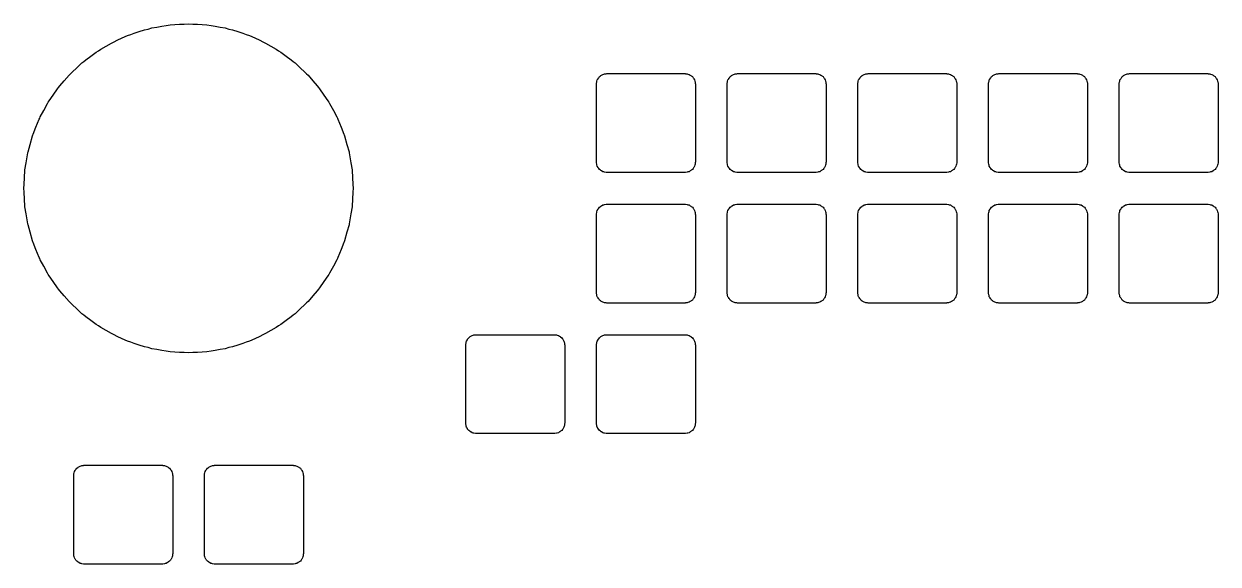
# Model space of a CAD drawing. Extents: x 0.07 to 1.93, y 0.07 to 1.13.
# Drawn here: x 0.074 to 0.988, y 0.712 to 1.126 of the extents above; entities that cross this region are included whole.
import ezdxf

# ---------------------------------------------------------------- set-up
doc = ezdxf.new("R2010")
doc.units = 0
doc.header["$MEASUREMENT"] = 0
doc.layers.add('BLACK', color=7, linetype='CONTINUOUS')

msp = doc.modelspace()

# ---------------------------------------------------------------- linework, layer by layer
at = {"layer": 'BLACK', "linetype": 'CONTINUOUS'}
for p, q in [((0.17577, 1.12347), (0.17962, 1.12432)), ((0.17962, 1.12432), (0.18278, 1.12466)), ((0.18278, 1.12466), (0.18589, 1.12519)), ((0.18589, 1.12519), (0.18952, 1.1254)), ((0.18952, 1.1254), (0.19318, 1.12579)), ((0.19318, 1.12579), (0.19661, 1.12579)), ((0.19661, 1.12579), (0.2, 1.12598)), ((0.2, 1.12598), (0.20339, 1.12579)), ((0.20339, 1.12579), (0.20682, 1.12579)), ((0.20682, 1.12579), (0.21048, 1.1254)), ((0.21048, 1.1254), (0.21411, 1.12519)), ((0.21411, 1.12519), (0.21722, 1.12466)), ((0.21722, 1.12466), (0.22038, 1.12432)), ((0.22038, 1.12432), (0.22422, 1.12347)), ((0.14534, 1.11351), (0.14933, 1.11516)), ((0.14933, 1.11516), (0.15337, 1.11703)), ((0.15337, 1.11703), (0.1559, 1.11788)), ((0.1559, 1.11788), (0.15839, 1.11891)), ((0.15839, 1.11891), (0.16232, 1.12005)), ((0.16232, 1.12005), (0.1663, 1.12139)), ((0.1663, 1.12139), (0.16915, 1.12201)), ((0.16915, 1.12201), (0.17197, 1.12283)), ((0.17197, 1.12283), (0.17577, 1.12347)), ((0.22422, 1.12347), (0.22803, 1.12283)), ((0.22803, 1.12283), (0.23085, 1.12201)), ((0.23085, 1.12201), (0.2337, 1.12139)), ((0.2337, 1.12139), (0.23768, 1.12005)), ((0.23768, 1.12005), (0.24161, 1.11891)), ((0.24161, 1.11891), (0.2441, 1.11788)), ((0.2441, 1.11788), (0.24663, 1.11703)), ((0.24663, 1.11703), (0.25067, 1.11516)), ((0.25067, 1.11516), (0.25466, 1.11351)), ((0.13117, 1.10539), (0.13297, 1.10667)), ((0.13297, 1.10667), (0.13695, 1.10887)), ((0.13695, 1.10887), (0.14099, 1.1113)), ((0.14099, 1.1113), (0.14319, 1.11232)), ((0.14319, 1.11232), (0.14534, 1.11351)), ((0.25466, 1.11351), (0.25681, 1.11232)), ((0.25681, 1.11232), (0.25901, 1.1113)), ((0.25901, 1.1113), (0.26305, 1.10887)), ((0.26305, 1.10887), (0.26703, 1.10667)), ((0.26703, 1.10667), (0.26883, 1.10539)), ((0.11844, 1.09602), (0.11998, 1.09718)), ((0.11998, 1.09718), (0.12145, 1.0985)), ((0.12145, 1.0985), (0.12533, 1.10125)), ((0.12533, 1.10125), (0.1293, 1.10427)), ((0.1293, 1.10427), (0.13117, 1.10539)), ((0.26883, 1.10539), (0.2707, 1.10427)), ((0.2707, 1.10427), (0.27467, 1.10125)), ((0.27467, 1.10125), (0.27855, 1.0985)), ((0.27855, 1.0985), (0.28002, 1.09718)), ((0.28002, 1.09718), (0.28156, 1.09602)), ((0.10854, 1.08664), (0.10976, 1.08779)), ((0.10976, 1.08779), (0.11092, 1.08908)), ((0.11092, 1.08908), (0.11463, 1.0924)), ((0.11463, 1.0924), (0.11844, 1.09602)), ((0.28156, 1.09602), (0.28537, 1.0924)), ((0.28537, 1.0924), (0.28908, 1.08908)), ((0.28908, 1.08908), (0.29024, 1.08779)), ((0.29024, 1.08779), (0.29146, 1.08664)), ((0.51788, 1.08745), (0.51834, 1.08766)), ((0.51834, 1.08766), (0.51968, 1.08781)), ((0.51968, 1.08781), (0.52, 1.08787)), ((0.52, 1.08787), (0.58, 1.08787)), ((0.58, 1.08787), (0.58032, 1.08781)), ((0.58032, 1.08781), (0.58166, 1.08766)), ((0.58166, 1.08766), (0.58212, 1.08745)), ((0.61788, 1.08745), (0.61834, 1.08766)), ((0.61834, 1.08766), (0.61968, 1.08781)), ((0.61968, 1.08781), (0.62, 1.08787)), ((0.62, 1.08787), (0.68, 1.08787)), ((0.68, 1.08787), (0.68032, 1.08781)), ((0.68032, 1.08781), (0.68166, 1.08766)), ((0.68166, 1.08766), (0.68212, 1.08745)), ((0.71788, 1.08745), (0.71834, 1.08766)), ((0.71834, 1.08766), (0.71968, 1.08781)), ((0.71968, 1.08781), (0.72, 1.08787)), ((0.72, 1.08787), (0.78, 1.08787)), ((0.78, 1.08787), (0.78032, 1.08781)), ((0.78032, 1.08781), (0.78166, 1.08766)), ((0.78166, 1.08766), (0.78212, 1.08745)), ((0.81788, 1.08745), (0.81834, 1.08766)), ((0.81834, 1.08766), (0.81968, 1.08781)), ((0.81968, 1.08781), (0.82, 1.08787)), ((0.82, 1.08787), (0.88, 1.08787)), ((0.88, 1.08787), (0.88032, 1.08781)), ((0.88032, 1.08781), (0.88166, 1.08766)), ((0.88166, 1.08766), (0.88212, 1.08745)), ((0.91788, 1.08745), (0.91834, 1.08766)), ((0.91834, 1.08766), (0.91968, 1.08781)), ((0.91968, 1.08781), (0.92, 1.08787)), ((0.92, 1.08787), (0.98, 1.08787)), ((0.98, 1.08787), (0.98032, 1.08781)), ((0.98032, 1.08781), (0.98166, 1.08766)), ((0.98166, 1.08766), (0.98212, 1.08745)), ((0.10063, 1.07733), (0.1015, 1.07855)), ((0.1015, 1.07855), (0.10495, 1.08241)), ((0.10495, 1.08241), (0.10854, 1.08664)), ((0.29146, 1.08664), (0.29505, 1.08241)), ((0.29505, 1.08241), (0.2985, 1.07855)), ((0.2985, 1.07855), (0.29937, 1.07733)), ((0.51213, 1.08), (0.51219, 1.08032)), ((0.51213, 1.02), (0.51213, 1.08)), ((0.51219, 1.08032), (0.51234, 1.08166)), ((0.51234, 1.08166), (0.51255, 1.08212)), ((0.51255, 1.08212), (0.51273, 1.08301)), ((0.51273, 1.08301), (0.51337, 1.08397)), ((0.51337, 1.08397), (0.51356, 1.08441)), ((0.51356, 1.08441), (0.51386, 1.08471)), ((0.51386, 1.08471), (0.51443, 1.08557)), ((0.51443, 1.08557), (0.51529, 1.08614)), ((0.51529, 1.08614), (0.51559, 1.08644)), ((0.51559, 1.08644), (0.51603, 1.08663)), ((0.51603, 1.08663), (0.51699, 1.08727)), ((0.51699, 1.08727), (0.51788, 1.08745)), ((0.58212, 1.08745), (0.58301, 1.08727)), ((0.58301, 1.08727), (0.58397, 1.08663)), ((0.58397, 1.08663), (0.58441, 1.08644)), ((0.58441, 1.08644), (0.58471, 1.08614)), ((0.58471, 1.08614), (0.58557, 1.08557)), ((0.58557, 1.08557), (0.58614, 1.08471)), ((0.58614, 1.08471), (0.58644, 1.08441)), ((0.58644, 1.08441), (0.58663, 1.08397)), ((0.58663, 1.08397), (0.58727, 1.08301)), ((0.58727, 1.08301), (0.58745, 1.08212)), ((0.58745, 1.08212), (0.58766, 1.08166)), ((0.58766, 1.08166), (0.58781, 1.08032)), ((0.58781, 1.08032), (0.58787, 1.08)), ((0.58787, 1.08), (0.58787, 1.02)), ((0.61213, 1.08), (0.61219, 1.08032)), ((0.61213, 1.02), (0.61213, 1.08)), ((0.61219, 1.08032), (0.61234, 1.08166)), ((0.61234, 1.08166), (0.61255, 1.08212)), ((0.61255, 1.08212), (0.61273, 1.08301)), ((0.61273, 1.08301), (0.61337, 1.08397)), ((0.61337, 1.08397), (0.61356, 1.08441)), ((0.61356, 1.08441), (0.61386, 1.08471)), ((0.61386, 1.08471), (0.61443, 1.08557)), ((0.61443, 1.08557), (0.61529, 1.08614)), ((0.61529, 1.08614), (0.61559, 1.08644)), ((0.61559, 1.08644), (0.61603, 1.08663)), ((0.61603, 1.08663), (0.61699, 1.08727)), ((0.61699, 1.08727), (0.61788, 1.08745)), ((0.68212, 1.08745), (0.68301, 1.08727)), ((0.68301, 1.08727), (0.68397, 1.08663)), ((0.68397, 1.08663), (0.68441, 1.08644)), ((0.68441, 1.08644), (0.68471, 1.08614)), ((0.68471, 1.08614), (0.68557, 1.08557)), ((0.68557, 1.08557), (0.68614, 1.08471)), ((0.68614, 1.08471), (0.68644, 1.08441)), ((0.68644, 1.08441), (0.68663, 1.08397)), ((0.68663, 1.08397), (0.68727, 1.08301)), ((0.68727, 1.08301), (0.68745, 1.08212)), ((0.68745, 1.08212), (0.68766, 1.08166)), ((0.68766, 1.08166), (0.68781, 1.08032)), ((0.68781, 1.08032), (0.68787, 1.08)), ((0.68787, 1.08), (0.68787, 1.02)), ((0.71213, 1.08), (0.71219, 1.08032)), ((0.71213, 1.02), (0.71213, 1.08)), ((0.71219, 1.08032), (0.71234, 1.08166)), ((0.71234, 1.08166), (0.71255, 1.08212)), ((0.71255, 1.08212), (0.71273, 1.08301)), ((0.71273, 1.08301), (0.71337, 1.08397)), ((0.71337, 1.08397), (0.71356, 1.08441)), ((0.71356, 1.08441), (0.71386, 1.08471)), ((0.71386, 1.08471), (0.71443, 1.08557)), ((0.71443, 1.08557), (0.71529, 1.08614)), ((0.71529, 1.08614), (0.71559, 1.08644)), ((0.71559, 1.08644), (0.71603, 1.08663)), ((0.71603, 1.08663), (0.71699, 1.08727)), ((0.71699, 1.08727), (0.71788, 1.08745)), ((0.78212, 1.08745), (0.78301, 1.08727)), ((0.78301, 1.08727), (0.78397, 1.08663)), ((0.78397, 1.08663), (0.78441, 1.08644)), ((0.78441, 1.08644), (0.78471, 1.08614)), ((0.78471, 1.08614), (0.78557, 1.08557)), ((0.78557, 1.08557), (0.78614, 1.08471)), ((0.78614, 1.08471), (0.78644, 1.08441)), ((0.78644, 1.08441), (0.78663, 1.08397)), ((0.78663, 1.08397), (0.78727, 1.08301)), ((0.78727, 1.08301), (0.78745, 1.08212)), ((0.78745, 1.08212), (0.78766, 1.08166)), ((0.78766, 1.08166), (0.78781, 1.08032)), ((0.78781, 1.08032), (0.78787, 1.08)), ((0.78787, 1.08), (0.78787, 1.02)), ((0.81213, 1.08), (0.81219, 1.08032)), ((0.81213, 1.02), (0.81213, 1.08)), ((0.81219, 1.08032), (0.81234, 1.08166)), ((0.81234, 1.08166), (0.81255, 1.08212)), ((0.81255, 1.08212), (0.81273, 1.08301)), ((0.81273, 1.08301), (0.81337, 1.08397)), ((0.81337, 1.08397), (0.81356, 1.08441)), ((0.81356, 1.08441), (0.81386, 1.08471)), ((0.81386, 1.08471), (0.81443, 1.08557)), ((0.81443, 1.08557), (0.81529, 1.08614)), ((0.81529, 1.08614), (0.81559, 1.08644)), ((0.81559, 1.08644), (0.81603, 1.08663)), ((0.81603, 1.08663), (0.81699, 1.08727)), ((0.81699, 1.08727), (0.81788, 1.08745)), ((0.88212, 1.08745), (0.88301, 1.08727)), ((0.88301, 1.08727), (0.88397, 1.08663)), ((0.88397, 1.08663), (0.88441, 1.08644)), ((0.88441, 1.08644), (0.88471, 1.08614)), ((0.88471, 1.08614), (0.88557, 1.08557)), ((0.88557, 1.08557), (0.88614, 1.08471)), ((0.88614, 1.08471), (0.88644, 1.08441)), ((0.88644, 1.08441), (0.88663, 1.08397)), ((0.88663, 1.08397), (0.88727, 1.08301)), ((0.88727, 1.08301), (0.88745, 1.08212)), ((0.88745, 1.08212), (0.88766, 1.08166)), ((0.88766, 1.08166), (0.88781, 1.08032)), ((0.88781, 1.08032), (0.88787, 1.08)), ((0.88787, 1.08), (0.88787, 1.02)), ((0.91213, 1.08), (0.91219, 1.08032)), ((0.91213, 1.02), (0.91213, 1.08)), ((0.91219, 1.08032), (0.91234, 1.08166)), ((0.91234, 1.08166), (0.91255, 1.08212)), ((0.91255, 1.08212), (0.91273, 1.08301)), ((0.91273, 1.08301), (0.91337, 1.08397)), ((0.91337, 1.08397), (0.91356, 1.08441)), ((0.91356, 1.08441), (0.91386, 1.08471)), ((0.91386, 1.08471), (0.91443, 1.08557)), ((0.91443, 1.08557), (0.91529, 1.08614)), ((0.91529, 1.08614), (0.91559, 1.08644)), ((0.91559, 1.08644), (0.91603, 1.08663)), ((0.91603, 1.08663), (0.91699, 1.08727)), ((0.91699, 1.08727), (0.91788, 1.08745)), ((0.98212, 1.08745), (0.98301, 1.08727)), ((0.98301, 1.08727), (0.98397, 1.08663)), ((0.98397, 1.08663), (0.98441, 1.08644)), ((0.98441, 1.08644), (0.98471, 1.08614)), ((0.98471, 1.08614), (0.98557, 1.08557)), ((0.98557, 1.08557), (0.98614, 1.08471)), ((0.98614, 1.08471), (0.98644, 1.08441)), ((0.98644, 1.08441), (0.98663, 1.08397)), ((0.98663, 1.08397), (0.98727, 1.08301)), ((0.98727, 1.08301), (0.98745, 1.08212)), ((0.98745, 1.08212), (0.98766, 1.08166)), ((0.98766, 1.08166), (0.98781, 1.08032)), ((0.98781, 1.08032), (0.98787, 1.08)), ((0.98787, 1.08), (0.98787, 1.02)), ((0.09333, 1.06703), (0.09643, 1.0714)), ((0.09643, 1.0714), (0.09971, 1.07624)), ((0.09971, 1.07624), (0.10063, 1.07733)), ((0.29937, 1.07733), (0.30029, 1.07624)), ((0.30029, 1.07624), (0.30357, 1.07141)), ((0.30357, 1.07141), (0.30667, 1.06703)), ((0.08917, 1.0595), (0.09205, 1.06495)), ((0.09205, 1.06495), (0.09272, 1.06593)), ((0.09272, 1.06593), (0.09333, 1.06703)), ((0.30667, 1.06703), (0.30728, 1.06593)), ((0.30728, 1.06593), (0.30795, 1.06495)), ((0.30795, 1.06495), (0.31083, 1.0595)), ((0.08325, 1.04683), (0.08567, 1.0529)), ((0.08567, 1.0529), (0.0861, 1.05372)), ((0.0861, 1.05372), (0.08649, 1.05466)), ((0.08649, 1.05466), (0.08917, 1.0595)), ((0.31083, 1.0595), (0.31351, 1.05466)), ((0.31351, 1.05466), (0.3139, 1.05372)), ((0.3139, 1.05372), (0.31433, 1.0529)), ((0.31433, 1.0529), (0.31675, 1.04683)), ((0.08109, 1.04161), (0.08325, 1.04683)), ((0.31675, 1.04683), (0.31891, 1.04161)), ((0.07717, 1.02803), (0.07874, 1.03347)), ((0.07874, 1.03347), (0.08062, 1.04022)), ((0.08062, 1.04022), (0.08087, 1.04086)), ((0.08087, 1.04086), (0.08109, 1.04161)), ((0.31891, 1.04161), (0.31913, 1.04086)), ((0.31913, 1.04086), (0.31938, 1.04022)), ((0.31938, 1.04022), (0.32126, 1.03348)), ((0.32126, 1.03348), (0.32283, 1.02803)), ((0.07571, 1.01941), (0.07697, 1.02708)), ((0.07697, 1.02708), (0.07708, 1.02751)), ((0.07708, 1.02751), (0.07717, 1.02803)), ((0.32283, 1.02803), (0.32292, 1.02751)), ((0.32292, 1.02751), (0.32303, 1.02708)), ((0.32303, 1.02708), (0.32429, 1.01942)), ((0.07481, 1.01411), (0.07571, 1.01941)), ((0.32429, 1.01942), (0.32519, 1.01411)), ((0.51219, 1.01968), (0.51213, 1.02)), ((0.51234, 1.01834), (0.51219, 1.01968)), ((0.51255, 1.01788), (0.51234, 1.01834)), ((0.51273, 1.01699), (0.51255, 1.01788)), ((0.51337, 1.01603), (0.51273, 1.01699)), ((0.51356, 1.01559), (0.51337, 1.01603)), ((0.51386, 1.01529), (0.51356, 1.01559)), ((0.51443, 1.01443), (0.51386, 1.01529)), ((0.51529, 1.01386), (0.51443, 1.01443)), ((0.58557, 1.01443), (0.58471, 1.01386)), ((0.58614, 1.01529), (0.58557, 1.01443)), ((0.58644, 1.01559), (0.58614, 1.01529)), ((0.58663, 1.01603), (0.58644, 1.01559)), ((0.58727, 1.01699), (0.58663, 1.01603)), ((0.58745, 1.01788), (0.58727, 1.01699)), ((0.58766, 1.01834), (0.58745, 1.01788)), ((0.58781, 1.01968), (0.58766, 1.01834)), ((0.58787, 1.02), (0.58781, 1.01968)), ((0.61219, 1.01968), (0.61213, 1.02)), ((0.61234, 1.01834), (0.61219, 1.01968)), ((0.61255, 1.01788), (0.61234, 1.01834)), ((0.61273, 1.01699), (0.61255, 1.01788)), ((0.61337, 1.01603), (0.61273, 1.01699)), ((0.61356, 1.01559), (0.61337, 1.01603)), ((0.61386, 1.01529), (0.61356, 1.01559)), ((0.61443, 1.01443), (0.61386, 1.01529)), ((0.61529, 1.01386), (0.61443, 1.01443)), ((0.68557, 1.01443), (0.68471, 1.01386)), ((0.68614, 1.01529), (0.68557, 1.01443)), ((0.68644, 1.01559), (0.68614, 1.01529)), ((0.68663, 1.01603), (0.68644, 1.01559)), ((0.68727, 1.01699), (0.68663, 1.01603)), ((0.68745, 1.01788), (0.68727, 1.01699)), ((0.68766, 1.01834), (0.68745, 1.01788)), ((0.68781, 1.01968), (0.68766, 1.01834)), ((0.68787, 1.02), (0.68781, 1.01968)), ((0.71219, 1.01968), (0.71213, 1.02)), ((0.71234, 1.01834), (0.71219, 1.01968)), ((0.71255, 1.01788), (0.71234, 1.01834)), ((0.71273, 1.01699), (0.71255, 1.01788)), ((0.71337, 1.01603), (0.71273, 1.01699)), ((0.71356, 1.01559), (0.71337, 1.01603)), ((0.71386, 1.01529), (0.71356, 1.01559)), ((0.71443, 1.01443), (0.71386, 1.01529)), ((0.71529, 1.01386), (0.71443, 1.01443)), ((0.78557, 1.01443), (0.78471, 1.01386)), ((0.78614, 1.01529), (0.78557, 1.01443)), ((0.78644, 1.01559), (0.78614, 1.01529)), ((0.78663, 1.01603), (0.78644, 1.01559)), ((0.78727, 1.01699), (0.78663, 1.01603)), ((0.78745, 1.01788), (0.78727, 1.01699)), ((0.78766, 1.01834), (0.78745, 1.01788)), ((0.78781, 1.01968), (0.78766, 1.01834)), ((0.78787, 1.02), (0.78781, 1.01968)), ((0.81219, 1.01968), (0.81213, 1.02)), ((0.81234, 1.01834), (0.81219, 1.01968)), ((0.81255, 1.01788), (0.81234, 1.01834)), ((0.81273, 1.01699), (0.81255, 1.01788)), ((0.81337, 1.01603), (0.81273, 1.01699)), ((0.81356, 1.01559), (0.81337, 1.01603)), ((0.81386, 1.01529), (0.81356, 1.01559)), ((0.81443, 1.01443), (0.81386, 1.01529)), ((0.81529, 1.01386), (0.81443, 1.01443)), ((0.88557, 1.01443), (0.88471, 1.01386)), ((0.88614, 1.01529), (0.88557, 1.01443)), ((0.88644, 1.01559), (0.88614, 1.01529)), ((0.88663, 1.01603), (0.88644, 1.01559)), ((0.88727, 1.01699), (0.88663, 1.01603)), ((0.88745, 1.01788), (0.88727, 1.01699)), ((0.88766, 1.01834), (0.88745, 1.01788)), ((0.88781, 1.01968), (0.88766, 1.01834)), ((0.88787, 1.02), (0.88781, 1.01968)), ((0.91219, 1.01968), (0.91213, 1.02)), ((0.91234, 1.01834), (0.91219, 1.01968)), ((0.91255, 1.01788), (0.91234, 1.01834)), ((0.91273, 1.01699), (0.91255, 1.01788)), ((0.91337, 1.01603), (0.91273, 1.01699)), ((0.91356, 1.01559), (0.91337, 1.01603)), ((0.91386, 1.01529), (0.91356, 1.01559)), ((0.91443, 1.01443), (0.91386, 1.01529)), ((0.91529, 1.01386), (0.91443, 1.01443)), ((0.98557, 1.01443), (0.98471, 1.01386)), ((0.98614, 1.01529), (0.98557, 1.01443)), ((0.98644, 1.01559), (0.98614, 1.01529)), ((0.98663, 1.01603), (0.98644, 1.01559)), ((0.98727, 1.01699), (0.98663, 1.01603)), ((0.98745, 1.01788), (0.98727, 1.01699)), ((0.98766, 1.01834), (0.98745, 1.01788)), ((0.98781, 1.01968), (0.98766, 1.01834)), ((0.98787, 1.02), (0.98781, 1.01968)), ((0.07418, 1.00296), (0.07476, 1.01362)), ((0.07476, 1.01362), (0.07479, 1.01381)), ((0.07479, 1.01381), (0.07481, 1.01411)), ((0.32519, 1.01411), (0.32521, 1.01381)), ((0.32521, 1.01381), (0.32524, 1.01362)), ((0.32524, 1.01362), (0.32582, 1.00299)), ((0.51559, 1.01356), (0.51529, 1.01386)), ((0.51603, 1.01337), (0.51559, 1.01356)), ((0.51699, 1.01273), (0.51603, 1.01337)), ((0.51788, 1.01255), (0.51699, 1.01273)), ((0.51834, 1.01234), (0.51788, 1.01255)), ((0.51968, 1.01219), (0.51834, 1.01234)), ((0.52, 1.01213), (0.51968, 1.01219)), ((0.52023, 1.01213), (0.52, 1.01213)), ((0.57977, 1.01213), (0.52023, 1.01213)), ((0.58, 1.01213), (0.57977, 1.01213)), ((0.58032, 1.01219), (0.58, 1.01213)), ((0.58166, 1.01234), (0.58032, 1.01219)), ((0.58212, 1.01255), (0.58166, 1.01234)), ((0.58301, 1.01273), (0.58212, 1.01255)), ((0.58397, 1.01337), (0.58301, 1.01273)), ((0.58441, 1.01356), (0.58397, 1.01337)), ((0.58471, 1.01386), (0.58441, 1.01356)), ((0.61559, 1.01356), (0.61529, 1.01386)), ((0.61603, 1.01337), (0.61559, 1.01356)), ((0.61699, 1.01273), (0.61603, 1.01337)), ((0.61788, 1.01255), (0.61699, 1.01273)), ((0.61834, 1.01234), (0.61788, 1.01255)), ((0.61968, 1.01219), (0.61834, 1.01234)), ((0.62, 1.01213), (0.61968, 1.01219)), ((0.62023, 1.01213), (0.62, 1.01213)), ((0.67977, 1.01213), (0.62023, 1.01213)), ((0.68, 1.01213), (0.67977, 1.01213)), ((0.68032, 1.01219), (0.68, 1.01213)), ((0.68166, 1.01234), (0.68032, 1.01219)), ((0.68212, 1.01255), (0.68166, 1.01234)), ((0.68301, 1.01273), (0.68212, 1.01255)), ((0.68397, 1.01337), (0.68301, 1.01273)), ((0.68441, 1.01356), (0.68397, 1.01337)), ((0.68471, 1.01386), (0.68441, 1.01356)), ((0.71559, 1.01356), (0.71529, 1.01386)), ((0.71603, 1.01337), (0.71559, 1.01356)), ((0.71699, 1.01273), (0.71603, 1.01337)), ((0.71788, 1.01255), (0.71699, 1.01273)), ((0.71834, 1.01234), (0.71788, 1.01255)), ((0.71968, 1.01219), (0.71834, 1.01234)), ((0.72, 1.01213), (0.71968, 1.01219)), ((0.72023, 1.01213), (0.72, 1.01213)), ((0.77977, 1.01213), (0.72023, 1.01213)), ((0.78, 1.01213), (0.77977, 1.01213)), ((0.78032, 1.01219), (0.78, 1.01213)), ((0.78166, 1.01234), (0.78032, 1.01219)), ((0.78212, 1.01255), (0.78166, 1.01234)), ((0.78301, 1.01273), (0.78212, 1.01255)), ((0.78397, 1.01337), (0.78301, 1.01273)), ((0.78441, 1.01356), (0.78397, 1.01337)), ((0.78471, 1.01386), (0.78441, 1.01356)), ((0.81559, 1.01356), (0.81529, 1.01386)), ((0.81603, 1.01337), (0.81559, 1.01356)), ((0.81699, 1.01273), (0.81603, 1.01337)), ((0.81788, 1.01255), (0.81699, 1.01273)), ((0.81834, 1.01234), (0.81788, 1.01255)), ((0.81968, 1.01219), (0.81834, 1.01234)), ((0.82, 1.01213), (0.81968, 1.01219)), ((0.82023, 1.01213), (0.82, 1.01213)), ((0.87977, 1.01213), (0.82023, 1.01213)), ((0.88, 1.01213), (0.87977, 1.01213)), ((0.88032, 1.01219), (0.88, 1.01213)), ((0.88166, 1.01234), (0.88032, 1.01219)), ((0.88212, 1.01255), (0.88166, 1.01234)), ((0.88301, 1.01273), (0.88212, 1.01255)), ((0.88397, 1.01337), (0.88301, 1.01273)), ((0.88441, 1.01356), (0.88397, 1.01337)), ((0.88471, 1.01386), (0.88441, 1.01356)), ((0.91559, 1.01356), (0.91529, 1.01386)), ((0.91603, 1.01337), (0.91559, 1.01356)), ((0.91699, 1.01273), (0.91603, 1.01337)), ((0.91788, 1.01255), (0.91699, 1.01273)), ((0.91834, 1.01234), (0.91788, 1.01255)), ((0.91968, 1.01219), (0.91834, 1.01234)), ((0.92, 1.01213), (0.91968, 1.01219)), ((0.92023, 1.01213), (0.92, 1.01213)), ((0.97977, 1.01213), (0.92023, 1.01213)), ((0.98, 1.01213), (0.97977, 1.01213)), ((0.98032, 1.01219), (0.98, 1.01213)), ((0.98166, 1.01234), (0.98032, 1.01219)), ((0.98212, 1.01255), (0.98166, 1.01234)), ((0.98301, 1.01273), (0.98212, 1.01255)), ((0.98397, 1.01337), (0.98301, 1.01273)), ((0.98441, 1.01356), (0.98397, 1.01337)), ((0.98471, 1.01386), (0.98441, 1.01356)), ((0.07402, 1), (0.07418, 1.00296)), ((0.07418, 0.99704), (0.07402, 1)), ((0.07476, 0.98638), (0.07418, 0.99704)), ((0.32582, 0.99702), (0.32524, 0.98638)), ((0.32582, 1.00299), (0.32598, 1)), ((0.32598, 1), (0.32582, 0.99702)), ((0.51603, 0.98663), (0.51699, 0.98727)), ((0.51699, 0.98727), (0.51788, 0.98745)), ((0.51788, 0.98745), (0.51834, 0.98766)), ((0.51834, 0.98766), (0.51968, 0.98781)), ((0.51968, 0.98781), (0.52, 0.98787)), ((0.52, 0.98787), (0.58, 0.98787)), ((0.58, 0.98787), (0.58032, 0.98781)), ((0.58032, 0.98781), (0.58166, 0.98766)), ((0.58166, 0.98766), (0.58212, 0.98745)), ((0.58212, 0.98745), (0.58301, 0.98727)), ((0.58301, 0.98727), (0.58397, 0.98663)), ((0.61603, 0.98663), (0.61699, 0.98727)), ((0.61699, 0.98727), (0.61788, 0.98745)), ((0.61788, 0.98745), (0.61834, 0.98766)), ((0.61834, 0.98766), (0.61968, 0.98781)), ((0.61968, 0.98781), (0.62, 0.98787)), ((0.62, 0.98787), (0.68, 0.98787)), ((0.68, 0.98787), (0.68032, 0.98781)), ((0.68032, 0.98781), (0.68166, 0.98766)), ((0.68166, 0.98766), (0.68212, 0.98745)), ((0.68212, 0.98745), (0.68301, 0.98727)), ((0.68301, 0.98727), (0.68397, 0.98663)), ((0.71603, 0.98663), (0.71699, 0.98727)), ((0.71699, 0.98727), (0.71788, 0.98745)), ((0.71788, 0.98745), (0.71834, 0.98766)), ((0.71834, 0.98766), (0.71968, 0.98781)), ((0.71968, 0.98781), (0.72, 0.98787)), ((0.72, 0.98787), (0.78, 0.98787)), ((0.78, 0.98787), (0.78032, 0.98781)), ((0.78032, 0.98781), (0.78166, 0.98766)), ((0.78166, 0.98766), (0.78212, 0.98745)), ((0.78212, 0.98745), (0.78301, 0.98727)), ((0.78301, 0.98727), (0.78397, 0.98663)), ((0.81603, 0.98663), (0.81699, 0.98727)), ((0.81699, 0.98727), (0.81788, 0.98745)), ((0.81788, 0.98745), (0.81834, 0.98766)), ((0.81834, 0.98766), (0.81968, 0.98781)), ((0.81968, 0.98781), (0.82, 0.98787)), ((0.82, 0.98787), (0.88, 0.98787)), ((0.88, 0.98787), (0.88032, 0.98781)), ((0.88032, 0.98781), (0.88166, 0.98766)), ((0.88166, 0.98766), (0.88212, 0.98745)), ((0.88212, 0.98745), (0.88301, 0.98727)), ((0.88301, 0.98727), (0.88397, 0.98663)), ((0.91603, 0.98663), (0.91699, 0.98727)), ((0.91699, 0.98727), (0.91788, 0.98745)), ((0.91788, 0.98745), (0.91834, 0.98766)), ((0.91834, 0.98766), (0.91968, 0.98781)), ((0.91968, 0.98781), (0.92, 0.98787)), ((0.92, 0.98787), (0.98, 0.98787)), ((0.98, 0.98787), (0.98032, 0.98781)), ((0.98032, 0.98781), (0.98166, 0.98766)), ((0.98166, 0.98766), (0.98212, 0.98745)), ((0.98212, 0.98745), (0.98301, 0.98727)), ((0.98301, 0.98727), (0.98397, 0.98663)), ((0.07479, 0.98619), (0.07476, 0.98638)), ((0.07481, 0.98589), (0.07479, 0.98619)), ((0.07571, 0.98059), (0.07481, 0.98589)), ((0.07697, 0.97292), (0.07571, 0.98059)), ((0.32429, 0.98059), (0.32303, 0.97292)), ((0.32519, 0.98589), (0.32429, 0.98059)), ((0.32521, 0.98619), (0.32519, 0.98589)), ((0.32524, 0.98638), (0.32521, 0.98619)), ((0.51213, 0.98), (0.51219, 0.98032)), ((0.51213, 0.92), (0.51213, 0.98)), ((0.51219, 0.98032), (0.51234, 0.98166)), ((0.51234, 0.98166), (0.51255, 0.98212)), ((0.51255, 0.98212), (0.51273, 0.98301)), ((0.51273, 0.98301), (0.51337, 0.98397)), ((0.51337, 0.98397), (0.51356, 0.98441)), ((0.51356, 0.98441), (0.51386, 0.98471)), ((0.51386, 0.98471), (0.51443, 0.98557)), ((0.51443, 0.98557), (0.51529, 0.98614)), ((0.51529, 0.98614), (0.51559, 0.98644)), ((0.51559, 0.98644), (0.51603, 0.98663)), ((0.58397, 0.98663), (0.58441, 0.98644)), ((0.58441, 0.98644), (0.58471, 0.98614)), ((0.58471, 0.98614), (0.58557, 0.98557)), ((0.58557, 0.98557), (0.58614, 0.98471)), ((0.58614, 0.98471), (0.58644, 0.98441)), ((0.58644, 0.98441), (0.58663, 0.98397)), ((0.58663, 0.98397), (0.58727, 0.98301)), ((0.58727, 0.98301), (0.58745, 0.98212)), ((0.58745, 0.98212), (0.58766, 0.98166)), ((0.58766, 0.98166), (0.58781, 0.98032)), ((0.58781, 0.98032), (0.58787, 0.98)), ((0.58787, 0.98), (0.58787, 0.92)), ((0.61213, 0.98), (0.61219, 0.98032)), ((0.61213, 0.92), (0.61213, 0.98)), ((0.61219, 0.98032), (0.61234, 0.98166)), ((0.61234, 0.98166), (0.61255, 0.98212)), ((0.61255, 0.98212), (0.61273, 0.98301)), ((0.61273, 0.98301), (0.61337, 0.98397)), ((0.61337, 0.98397), (0.61356, 0.98441)), ((0.61356, 0.98441), (0.61386, 0.98471)), ((0.61386, 0.98471), (0.61443, 0.98557)), ((0.61443, 0.98557), (0.61529, 0.98614)), ((0.61529, 0.98614), (0.61559, 0.98644)), ((0.61559, 0.98644), (0.61603, 0.98663)), ((0.68397, 0.98663), (0.68441, 0.98644)), ((0.68441, 0.98644), (0.68471, 0.98614)), ((0.68471, 0.98614), (0.68557, 0.98557)), ((0.68557, 0.98557), (0.68614, 0.98471)), ((0.68614, 0.98471), (0.68644, 0.98441)), ((0.68644, 0.98441), (0.68663, 0.98397)), ((0.68663, 0.98397), (0.68727, 0.98301)), ((0.68727, 0.98301), (0.68745, 0.98212)), ((0.68745, 0.98212), (0.68766, 0.98166)), ((0.68766, 0.98166), (0.68781, 0.98032)), ((0.68781, 0.98032), (0.68787, 0.98)), ((0.68787, 0.98), (0.68787, 0.92)), ((0.71213, 0.98), (0.71219, 0.98032)), ((0.71213, 0.92), (0.71213, 0.98)), ((0.71219, 0.98032), (0.71234, 0.98166)), ((0.71234, 0.98166), (0.71255, 0.98212)), ((0.71255, 0.98212), (0.71273, 0.98301)), ((0.71273, 0.98301), (0.71337, 0.98397)), ((0.71337, 0.98397), (0.71356, 0.98441)), ((0.71356, 0.98441), (0.71386, 0.98471)), ((0.71386, 0.98471), (0.71443, 0.98557)), ((0.71443, 0.98557), (0.71529, 0.98614)), ((0.71529, 0.98614), (0.71559, 0.98644)), ((0.71559, 0.98644), (0.71603, 0.98663)), ((0.78397, 0.98663), (0.78441, 0.98644)), ((0.78441, 0.98644), (0.78471, 0.98614)), ((0.78471, 0.98614), (0.78557, 0.98557)), ((0.78557, 0.98557), (0.78614, 0.98471)), ((0.78614, 0.98471), (0.78644, 0.98441)), ((0.78644, 0.98441), (0.78663, 0.98397)), ((0.78663, 0.98397), (0.78727, 0.98301)), ((0.78727, 0.98301), (0.78745, 0.98212)), ((0.78745, 0.98212), (0.78766, 0.98166)), ((0.78766, 0.98166), (0.78781, 0.98032)), ((0.78781, 0.98032), (0.78787, 0.98)), ((0.78787, 0.98), (0.78787, 0.92)), ((0.81213, 0.98), (0.81219, 0.98032)), ((0.81213, 0.92), (0.81213, 0.98)), ((0.81219, 0.98032), (0.81234, 0.98166)), ((0.81234, 0.98166), (0.81255, 0.98212)), ((0.81255, 0.98212), (0.81273, 0.98301)), ((0.81273, 0.98301), (0.81337, 0.98397)), ((0.81337, 0.98397), (0.81356, 0.98441)), ((0.81356, 0.98441), (0.81386, 0.98471)), ((0.81386, 0.98471), (0.81443, 0.98557)), ((0.81443, 0.98557), (0.81529, 0.98614)), ((0.81529, 0.98614), (0.81559, 0.98644)), ((0.81559, 0.98644), (0.81603, 0.98663)), ((0.88397, 0.98663), (0.88441, 0.98644)), ((0.88441, 0.98644), (0.88471, 0.98614)), ((0.88471, 0.98614), (0.88557, 0.98557)), ((0.88557, 0.98557), (0.88614, 0.98471)), ((0.88614, 0.98471), (0.88644, 0.98441)), ((0.88644, 0.98441), (0.88663, 0.98397)), ((0.88663, 0.98397), (0.88727, 0.98301)), ((0.88727, 0.98301), (0.88745, 0.98212)), ((0.88745, 0.98212), (0.88766, 0.98166)), ((0.88766, 0.98166), (0.88781, 0.98032)), ((0.88781, 0.98032), (0.88787, 0.98)), ((0.88787, 0.98), (0.88787, 0.92)), ((0.91213, 0.98), (0.91219, 0.98032)), ((0.91213, 0.92), (0.91213, 0.98)), ((0.91219, 0.98032), (0.91234, 0.98166)), ((0.91234, 0.98166), (0.91255, 0.98212)), ((0.91255, 0.98212), (0.91273, 0.98301)), ((0.91273, 0.98301), (0.91337, 0.98397)), ((0.91337, 0.98397), (0.91356, 0.98441)), ((0.91356, 0.98441), (0.91386, 0.98471)), ((0.91386, 0.98471), (0.91443, 0.98557)), ((0.91443, 0.98557), (0.91529, 0.98614)), ((0.91529, 0.98614), (0.91559, 0.98644)), ((0.91559, 0.98644), (0.91603, 0.98663)), ((0.98397, 0.98663), (0.98441, 0.98644)), ((0.98441, 0.98644), (0.98471, 0.98614)), ((0.98471, 0.98614), (0.98557, 0.98557)), ((0.98557, 0.98557), (0.98614, 0.98471)), ((0.98614, 0.98471), (0.98644, 0.98441)), ((0.98644, 0.98441), (0.98663, 0.98397)), ((0.98663, 0.98397), (0.98727, 0.98301)), ((0.98727, 0.98301), (0.98745, 0.98212)), ((0.98745, 0.98212), (0.98766, 0.98166)), ((0.98766, 0.98166), (0.98781, 0.98032)), ((0.98781, 0.98032), (0.98787, 0.98)), ((0.98787, 0.98), (0.98787, 0.92)), ((0.07708, 0.97249), (0.07697, 0.97292)), ((0.07717, 0.97197), (0.07708, 0.97249)), ((0.07874, 0.96653), (0.07717, 0.97197)), ((0.32283, 0.97197), (0.32126, 0.96652)), ((0.32292, 0.97249), (0.32283, 0.97197)), ((0.32303, 0.97292), (0.32292, 0.97249)), ((0.08062, 0.95978), (0.07874, 0.96653)), ((0.08087, 0.95914), (0.08062, 0.95978)), ((0.31938, 0.95978), (0.31913, 0.95914)), ((0.32126, 0.96652), (0.31938, 0.95978)), ((0.08109, 0.95839), (0.08087, 0.95914)), ((0.08325, 0.95317), (0.08109, 0.95839)), ((0.08567, 0.9471), (0.08325, 0.95317)), ((0.31675, 0.95317), (0.31433, 0.9471)), ((0.31891, 0.95839), (0.31675, 0.95317)), ((0.31913, 0.95914), (0.31891, 0.95839)), ((0.0861, 0.94628), (0.08567, 0.9471)), ((0.08649, 0.94534), (0.0861, 0.94628)), ((0.08916, 0.9405), (0.08649, 0.94534)), ((0.31351, 0.94534), (0.31083, 0.9405)), ((0.3139, 0.94628), (0.31351, 0.94534)), ((0.31433, 0.9471), (0.3139, 0.94628)), ((0.09205, 0.93505), (0.08916, 0.9405)), ((0.09272, 0.93407), (0.09205, 0.93505)), ((0.09333, 0.93297), (0.09272, 0.93407)), ((0.09643, 0.9286), (0.09333, 0.93297)), ((0.30667, 0.93297), (0.30357, 0.9286)), ((0.30728, 0.93407), (0.30667, 0.93297)), ((0.30795, 0.93505), (0.30728, 0.93407)), ((0.31083, 0.9405), (0.30795, 0.93505)), ((0.09971, 0.92376), (0.09643, 0.9286)), ((0.10063, 0.92267), (0.09971, 0.92376)), ((0.30029, 0.92376), (0.29937, 0.92267)), ((0.30357, 0.9286), (0.30029, 0.92376)), ((0.1015, 0.92145), (0.10063, 0.92267)), ((0.10495, 0.91759), (0.1015, 0.92145)), ((0.10854, 0.91336), (0.10495, 0.91759)), ((0.29505, 0.91759), (0.29146, 0.91336)), ((0.2985, 0.92145), (0.29505, 0.91759)), ((0.29937, 0.92267), (0.2985, 0.92145)), ((0.51219, 0.91968), (0.51213, 0.92)), ((0.51234, 0.91834), (0.51219, 0.91968)), ((0.51255, 0.91788), (0.51234, 0.91834)), ((0.51273, 0.91699), (0.51255, 0.91788)), ((0.51337, 0.91603), (0.51273, 0.91699)), ((0.51356, 0.91559), (0.51337, 0.91603)), ((0.51386, 0.91529), (0.51356, 0.91559)), ((0.51443, 0.91443), (0.51386, 0.91529)), ((0.51529, 0.91386), (0.51443, 0.91443)), ((0.51559, 0.91356), (0.51529, 0.91386)), ((0.58471, 0.91386), (0.58441, 0.91356)), ((0.58557, 0.91443), (0.58471, 0.91386)), ((0.58614, 0.91529), (0.58557, 0.91443)), ((0.58644, 0.91559), (0.58614, 0.91529)), ((0.58663, 0.91603), (0.58644, 0.91559)), ((0.58727, 0.91699), (0.58663, 0.91603)), ((0.58745, 0.91788), (0.58727, 0.91699)), ((0.58766, 0.91834), (0.58745, 0.91788)), ((0.58781, 0.91968), (0.58766, 0.91834)), ((0.58787, 0.92), (0.58781, 0.91968)), ((0.61219, 0.91968), (0.61213, 0.92)), ((0.61234, 0.91834), (0.61219, 0.91968)), ((0.61255, 0.91788), (0.61234, 0.91834)), ((0.61273, 0.91699), (0.61255, 0.91788)), ((0.61337, 0.91603), (0.61273, 0.91699)), ((0.61356, 0.91559), (0.61337, 0.91603)), ((0.61386, 0.91529), (0.61356, 0.91559)), ((0.61443, 0.91443), (0.61386, 0.91529)), ((0.61529, 0.91386), (0.61443, 0.91443)), ((0.61559, 0.91356), (0.61529, 0.91386)), ((0.68471, 0.91386), (0.68441, 0.91356)), ((0.68557, 0.91443), (0.68471, 0.91386)), ((0.68614, 0.91529), (0.68557, 0.91443)), ((0.68644, 0.91559), (0.68614, 0.91529)), ((0.68663, 0.91603), (0.68644, 0.91559)), ((0.68727, 0.91699), (0.68663, 0.91603)), ((0.68745, 0.91788), (0.68727, 0.91699)), ((0.68766, 0.91834), (0.68745, 0.91788)), ((0.68781, 0.91968), (0.68766, 0.91834)), ((0.68787, 0.92), (0.68781, 0.91968)), ((0.71219, 0.91968), (0.71213, 0.92)), ((0.71234, 0.91834), (0.71219, 0.91968)), ((0.71255, 0.91788), (0.71234, 0.91834)), ((0.71273, 0.91699), (0.71255, 0.91788)), ((0.71337, 0.91603), (0.71273, 0.91699)), ((0.71356, 0.91559), (0.71337, 0.91603)), ((0.71386, 0.91529), (0.71356, 0.91559)), ((0.71443, 0.91443), (0.71386, 0.91529)), ((0.71529, 0.91386), (0.71443, 0.91443)), ((0.71559, 0.91356), (0.71529, 0.91386)), ((0.78471, 0.91386), (0.78441, 0.91356)), ((0.78557, 0.91443), (0.78471, 0.91386)), ((0.78614, 0.91529), (0.78557, 0.91443)), ((0.78644, 0.91559), (0.78614, 0.91529)), ((0.78663, 0.91603), (0.78644, 0.91559)), ((0.78727, 0.91699), (0.78663, 0.91603)), ((0.78745, 0.91788), (0.78727, 0.91699)), ((0.78766, 0.91834), (0.78745, 0.91788)), ((0.78781, 0.91968), (0.78766, 0.91834)), ((0.78787, 0.92), (0.78781, 0.91968)), ((0.81219, 0.91968), (0.81213, 0.92)), ((0.81234, 0.91834), (0.81219, 0.91968)), ((0.81255, 0.91788), (0.81234, 0.91834)), ((0.81273, 0.91699), (0.81255, 0.91788)), ((0.81337, 0.91603), (0.81273, 0.91699)), ((0.81356, 0.91559), (0.81337, 0.91603)), ((0.81386, 0.91529), (0.81356, 0.91559)), ((0.81443, 0.91443), (0.81386, 0.91529)), ((0.81529, 0.91386), (0.81443, 0.91443)), ((0.81559, 0.91356), (0.81529, 0.91386)), ((0.88471, 0.91386), (0.88441, 0.91356)), ((0.88557, 0.91443), (0.88471, 0.91386)), ((0.88614, 0.91529), (0.88557, 0.91443)), ((0.88644, 0.91559), (0.88614, 0.91529)), ((0.88663, 0.91603), (0.88644, 0.91559)), ((0.88727, 0.91699), (0.88663, 0.91603)), ((0.88745, 0.91788), (0.88727, 0.91699)), ((0.88766, 0.91834), (0.88745, 0.91788)), ((0.88781, 0.91968), (0.88766, 0.91834)), ((0.88787, 0.92), (0.88781, 0.91968)), ((0.91219, 0.91968), (0.91213, 0.92)), ((0.91234, 0.91834), (0.91219, 0.91968)), ((0.91255, 0.91788), (0.91234, 0.91834)), ((0.91273, 0.91699), (0.91255, 0.91788)), ((0.91337, 0.91603), (0.91273, 0.91699)), ((0.91356, 0.91559), (0.91337, 0.91603)), ((0.91386, 0.91529), (0.91356, 0.91559)), ((0.91443, 0.91443), (0.91386, 0.91529)), ((0.91529, 0.91386), (0.91443, 0.91443)), ((0.91559, 0.91356), (0.91529, 0.91386)), ((0.98471, 0.91386), (0.98441, 0.91356)), ((0.98557, 0.91443), (0.98471, 0.91386)), ((0.98614, 0.91529), (0.98557, 0.91443)), ((0.98644, 0.91559), (0.98614, 0.91529)), ((0.98663, 0.91603), (0.98644, 0.91559)), ((0.98727, 0.91699), (0.98663, 0.91603)), ((0.98745, 0.91788), (0.98727, 0.91699)), ((0.98766, 0.91834), (0.98745, 0.91788)), ((0.98781, 0.91968), (0.98766, 0.91834)), ((0.98787, 0.92), (0.98781, 0.91968)), ((0.10976, 0.91221), (0.10854, 0.91336)), ((0.11092, 0.91092), (0.10976, 0.91221)), ((0.11462, 0.9076), (0.11092, 0.91092)), ((0.11844, 0.90398), (0.11462, 0.9076)), ((0.28537, 0.9076), (0.28156, 0.90398)), ((0.28908, 0.91092), (0.28537, 0.9076)), ((0.29024, 0.91221), (0.28908, 0.91092)), ((0.29146, 0.91336), (0.29024, 0.91221)), ((0.51603, 0.91337), (0.51559, 0.91356)), ((0.51699, 0.91273), (0.51603, 0.91337)), ((0.51788, 0.91255), (0.51699, 0.91273)), ((0.51834, 0.91234), (0.51788, 0.91255)), ((0.51968, 0.91219), (0.51834, 0.91234)), ((0.52, 0.91213), (0.51968, 0.91219)), ((0.52023, 0.91213), (0.52, 0.91213)), ((0.57977, 0.91213), (0.52023, 0.91213)), ((0.58, 0.91213), (0.57977, 0.91213)), ((0.58032, 0.91219), (0.58, 0.91213)), ((0.58166, 0.91234), (0.58032, 0.91219)), ((0.58212, 0.91255), (0.58166, 0.91234)), ((0.58301, 0.91273), (0.58212, 0.91255)), ((0.58397, 0.91337), (0.58301, 0.91273)), ((0.58441, 0.91356), (0.58397, 0.91337)), ((0.61603, 0.91337), (0.61559, 0.91356)), ((0.61699, 0.91273), (0.61603, 0.91337)), ((0.61788, 0.91255), (0.61699, 0.91273)), ((0.61834, 0.91234), (0.61788, 0.91255)), ((0.61968, 0.91219), (0.61834, 0.91234)), ((0.62, 0.91213), (0.61968, 0.91219)), ((0.62023, 0.91213), (0.62, 0.91213)), ((0.67977, 0.91213), (0.62023, 0.91213)), ((0.68, 0.91213), (0.67977, 0.91213)), ((0.68032, 0.91219), (0.68, 0.91213)), ((0.68166, 0.91234), (0.68032, 0.91219)), ((0.68212, 0.91255), (0.68166, 0.91234)), ((0.68301, 0.91273), (0.68212, 0.91255)), ((0.68397, 0.91337), (0.68301, 0.91273)), ((0.68441, 0.91356), (0.68397, 0.91337)), ((0.71603, 0.91337), (0.71559, 0.91356)), ((0.71699, 0.91273), (0.71603, 0.91337)), ((0.71788, 0.91255), (0.71699, 0.91273)), ((0.71834, 0.91234), (0.71788, 0.91255)), ((0.71968, 0.91219), (0.71834, 0.91234)), ((0.72, 0.91213), (0.71968, 0.91219)), ((0.72023, 0.91213), (0.72, 0.91213)), ((0.77977, 0.91213), (0.72023, 0.91213)), ((0.78, 0.91213), (0.77977, 0.91213)), ((0.78032, 0.91219), (0.78, 0.91213)), ((0.78166, 0.91234), (0.78032, 0.91219)), ((0.78212, 0.91255), (0.78166, 0.91234)), ((0.78301, 0.91273), (0.78212, 0.91255)), ((0.78397, 0.91337), (0.78301, 0.91273)), ((0.78441, 0.91356), (0.78397, 0.91337)), ((0.81603, 0.91337), (0.81559, 0.91356)), ((0.81699, 0.91273), (0.81603, 0.91337)), ((0.81788, 0.91255), (0.81699, 0.91273)), ((0.81834, 0.91234), (0.81788, 0.91255)), ((0.81968, 0.91219), (0.81834, 0.91234)), ((0.82, 0.91213), (0.81968, 0.91219)), ((0.82023, 0.91213), (0.82, 0.91213)), ((0.87977, 0.91213), (0.82023, 0.91213)), ((0.88, 0.91213), (0.87977, 0.91213)), ((0.88032, 0.91219), (0.88, 0.91213)), ((0.88166, 0.91234), (0.88032, 0.91219)), ((0.88212, 0.91255), (0.88166, 0.91234)), ((0.88301, 0.91273), (0.88212, 0.91255)), ((0.88397, 0.91337), (0.88301, 0.91273)), ((0.88441, 0.91356), (0.88397, 0.91337)), ((0.91603, 0.91337), (0.91559, 0.91356)), ((0.91699, 0.91273), (0.91603, 0.91337)), ((0.91788, 0.91255), (0.91699, 0.91273)), ((0.91834, 0.91234), (0.91788, 0.91255)), ((0.91968, 0.91219), (0.91834, 0.91234)), ((0.92, 0.91213), (0.91968, 0.91219)), ((0.92023, 0.91213), (0.92, 0.91213)), ((0.97977, 0.91213), (0.92023, 0.91213)), ((0.98, 0.91213), (0.97977, 0.91213)), ((0.98032, 0.91219), (0.98, 0.91213)), ((0.98166, 0.91234), (0.98032, 0.91219)), ((0.98212, 0.91255), (0.98166, 0.91234)), ((0.98301, 0.91273), (0.98212, 0.91255)), ((0.98397, 0.91337), (0.98301, 0.91273)), ((0.98441, 0.91356), (0.98397, 0.91337)), ((0.11998, 0.90282), (0.11844, 0.90398)), ((0.12145, 0.9015), (0.11998, 0.90282)), ((0.12533, 0.89875), (0.12145, 0.9015)), ((0.1293, 0.89573), (0.12533, 0.89875)), ((0.13117, 0.89461), (0.1293, 0.89573)), ((0.2707, 0.89573), (0.26883, 0.89461)), ((0.27467, 0.89875), (0.2707, 0.89573)), ((0.27855, 0.9015), (0.27467, 0.89875)), ((0.28002, 0.90282), (0.27855, 0.9015)), ((0.28156, 0.90398), (0.28002, 0.90282)), ((0.13297, 0.89333), (0.13117, 0.89461)), ((0.13695, 0.89113), (0.13297, 0.89333)), ((0.14099, 0.8887), (0.13695, 0.89113)), ((0.14319, 0.88768), (0.14099, 0.8887)), ((0.14534, 0.88649), (0.14319, 0.88768)), ((0.14933, 0.88484), (0.14534, 0.88649)), ((0.25466, 0.88649), (0.25067, 0.88484)), ((0.25681, 0.88768), (0.25466, 0.88649)), ((0.25901, 0.8887), (0.25681, 0.88768)), ((0.26305, 0.89113), (0.25901, 0.8887)), ((0.26703, 0.89333), (0.26305, 0.89113)), ((0.26883, 0.89461), (0.26703, 0.89333)), ((0.41559, 0.88644), (0.41603, 0.88663)), ((0.41603, 0.88663), (0.41699, 0.88727)), ((0.41699, 0.88727), (0.41788, 0.88745)), ((0.41788, 0.88745), (0.41834, 0.88766)), ((0.41834, 0.88766), (0.41968, 0.88781)), ((0.41968, 0.88781), (0.42, 0.88787)), ((0.42, 0.88787), (0.48, 0.88787)), ((0.48, 0.88787), (0.48032, 0.88781)), ((0.48032, 0.88781), (0.48166, 0.88766)), ((0.48166, 0.88766), (0.48212, 0.88745)), ((0.48212, 0.88745), (0.48301, 0.88727)), ((0.48301, 0.88727), (0.48397, 0.88663)), ((0.48397, 0.88663), (0.48441, 0.88644)), ((0.51559, 0.88644), (0.51603, 0.88663)), ((0.51603, 0.88663), (0.51699, 0.88727)), ((0.51699, 0.88727), (0.51788, 0.88745)), ((0.51788, 0.88745), (0.51834, 0.88766)), ((0.51834, 0.88766), (0.51968, 0.88781)), ((0.51968, 0.88781), (0.52, 0.88787)), ((0.52, 0.88787), (0.58, 0.88787)), ((0.58, 0.88787), (0.58032, 0.88781)), ((0.58032, 0.88781), (0.58166, 0.88766)), ((0.58166, 0.88766), (0.58212, 0.88745)), ((0.58212, 0.88745), (0.58301, 0.88727)), ((0.58301, 0.88727), (0.58397, 0.88663)), ((0.58397, 0.88663), (0.58441, 0.88644)), ((0.15337, 0.88297), (0.14933, 0.88484)), ((0.1559, 0.88212), (0.15337, 0.88297)), ((0.15839, 0.88109), (0.1559, 0.88212)), ((0.16232, 0.87995), (0.15839, 0.88109)), ((0.1663, 0.87861), (0.16232, 0.87995)), ((0.16915, 0.87798), (0.1663, 0.87861)), ((0.17197, 0.87717), (0.16915, 0.87798)), ((0.23085, 0.87798), (0.22803, 0.87717)), ((0.2337, 0.87861), (0.23085, 0.87798)), ((0.23768, 0.87995), (0.2337, 0.87861)), ((0.24161, 0.88109), (0.23768, 0.87995)), ((0.2441, 0.88212), (0.24161, 0.88109)), ((0.24663, 0.88297), (0.2441, 0.88212)), ((0.25067, 0.88484), (0.24663, 0.88297)), ((0.41213, 0.88), (0.41219, 0.88032)), ((0.41213, 0.82), (0.41213, 0.88)), ((0.41219, 0.88032), (0.41234, 0.88166)), ((0.41234, 0.88166), (0.41255, 0.88212)), ((0.41255, 0.88212), (0.41273, 0.88301)), ((0.41273, 0.88301), (0.41337, 0.88397)), ((0.41337, 0.88397), (0.41356, 0.88441)), ((0.41356, 0.88441), (0.41386, 0.88471)), ((0.41386, 0.88471), (0.41443, 0.88557)), ((0.41443, 0.88557), (0.41529, 0.88614)), ((0.41529, 0.88614), (0.41559, 0.88644)), ((0.48441, 0.88644), (0.48471, 0.88614)), ((0.48471, 0.88614), (0.48557, 0.88557)), ((0.48557, 0.88557), (0.48614, 0.88471)), ((0.48614, 0.88471), (0.48644, 0.88441)), ((0.48644, 0.88441), (0.48663, 0.88397)), ((0.48663, 0.88397), (0.48727, 0.88301)), ((0.48727, 0.88301), (0.48745, 0.88212)), ((0.48745, 0.88212), (0.48766, 0.88166)), ((0.48766, 0.88166), (0.48781, 0.88032)), ((0.48781, 0.88032), (0.48787, 0.88)), ((0.48787, 0.88), (0.48787, 0.82)), ((0.51213, 0.88), (0.51219, 0.88032)), ((0.51213, 0.82), (0.51213, 0.88)), ((0.51219, 0.88032), (0.51234, 0.88166)), ((0.51234, 0.88166), (0.51255, 0.88212)), ((0.51255, 0.88212), (0.51273, 0.88301)), ((0.51273, 0.88301), (0.51337, 0.88397)), ((0.51337, 0.88397), (0.51356, 0.88441)), ((0.51356, 0.88441), (0.51386, 0.88471)), ((0.51386, 0.88471), (0.51443, 0.88557)), ((0.51443, 0.88557), (0.51529, 0.88614)), ((0.51529, 0.88614), (0.51559, 0.88644)), ((0.58441, 0.88644), (0.58471, 0.88614)), ((0.58471, 0.88614), (0.58557, 0.88557)), ((0.58557, 0.88557), (0.58614, 0.88471)), ((0.58614, 0.88471), (0.58644, 0.88441)), ((0.58644, 0.88441), (0.58663, 0.88397)), ((0.58663, 0.88397), (0.58727, 0.88301)), ((0.58727, 0.88301), (0.58745, 0.88212)), ((0.58745, 0.88212), (0.58766, 0.88166)), ((0.58766, 0.88166), (0.58781, 0.88032)), ((0.58781, 0.88032), (0.58787, 0.88)), ((0.58787, 0.88), (0.58787, 0.82)), ((0.17577, 0.87653), (0.17197, 0.87717)), ((0.17962, 0.87568), (0.17577, 0.87653)), ((0.18278, 0.87534), (0.17962, 0.87568)), ((0.18589, 0.87481), (0.18278, 0.87534)), ((0.18952, 0.8746), (0.18589, 0.87481)), ((0.19318, 0.87421), (0.18952, 0.8746)), ((0.19661, 0.87421), (0.19318, 0.87421)), ((0.2, 0.87402), (0.19661, 0.87421)), ((0.20339, 0.87421), (0.2, 0.87402)), ((0.20682, 0.87421), (0.20339, 0.87421)), ((0.21048, 0.8746), (0.20682, 0.87421)), ((0.21411, 0.87481), (0.21048, 0.8746)), ((0.21722, 0.87534), (0.21411, 0.87481)), ((0.22038, 0.87568), (0.21722, 0.87534)), ((0.22423, 0.87653), (0.22038, 0.87568)), ((0.22803, 0.87717), (0.22423, 0.87653)), ((0.41219, 0.81968), (0.41213, 0.82)), ((0.41234, 0.81834), (0.41219, 0.81968)), ((0.41255, 0.81788), (0.41234, 0.81834)), ((0.41273, 0.81699), (0.41255, 0.81788)), ((0.41337, 0.81603), (0.41273, 0.81699)), ((0.41356, 0.81559), (0.41337, 0.81603)), ((0.41386, 0.81529), (0.41356, 0.81559)), ((0.41443, 0.81443), (0.41386, 0.81529)), ((0.41529, 0.81386), (0.41443, 0.81443)), ((0.41559, 0.81356), (0.41529, 0.81386)), ((0.41603, 0.81337), (0.41559, 0.81356)), ((0.41699, 0.81273), (0.41603, 0.81337)), ((0.48397, 0.81337), (0.48301, 0.81273)), ((0.48441, 0.81356), (0.48397, 0.81337)), ((0.48471, 0.81386), (0.48441, 0.81356)), ((0.48557, 0.81443), (0.48471, 0.81386)), ((0.48614, 0.81529), (0.48557, 0.81443)), ((0.48644, 0.81559), (0.48614, 0.81529)), ((0.48663, 0.81603), (0.48644, 0.81559)), ((0.48727, 0.81699), (0.48663, 0.81603)), ((0.48745, 0.81788), (0.48727, 0.81699)), ((0.48766, 0.81834), (0.48745, 0.81788)), ((0.48781, 0.81968), (0.48766, 0.81834)), ((0.48787, 0.82), (0.48781, 0.81968)), ((0.51219, 0.81968), (0.51213, 0.82)), ((0.51234, 0.81834), (0.51219, 0.81968)), ((0.51255, 0.81788), (0.51234, 0.81834)), ((0.51273, 0.81699), (0.51255, 0.81788)), ((0.51337, 0.81603), (0.51273, 0.81699)), ((0.51356, 0.81559), (0.51337, 0.81603)), ((0.51386, 0.81529), (0.51356, 0.81559)), ((0.51443, 0.81443), (0.51386, 0.81529)), ((0.51529, 0.81386), (0.51443, 0.81443)), ((0.51559, 0.81356), (0.51529, 0.81386)), ((0.51603, 0.81337), (0.51559, 0.81356)), ((0.51699, 0.81273), (0.51603, 0.81337)), ((0.58397, 0.81337), (0.58301, 0.81273)), ((0.58441, 0.81356), (0.58397, 0.81337)), ((0.58471, 0.81386), (0.58441, 0.81356)), ((0.58557, 0.81443), (0.58471, 0.81386)), ((0.58614, 0.81529), (0.58557, 0.81443)), ((0.58644, 0.81559), (0.58614, 0.81529)), ((0.58663, 0.81603), (0.58644, 0.81559)), ((0.58727, 0.81699), (0.58663, 0.81603)), ((0.58745, 0.81788), (0.58727, 0.81699)), ((0.58766, 0.81834), (0.58745, 0.81788)), ((0.58781, 0.81968), (0.58766, 0.81834)), ((0.58787, 0.82), (0.58781, 0.81968)), ((0.41788, 0.81255), (0.41699, 0.81273)), ((0.41834, 0.81234), (0.41788, 0.81255)), ((0.41968, 0.81219), (0.41834, 0.81234)), ((0.42, 0.81213), (0.41968, 0.81219)), ((0.42023, 0.81213), (0.42, 0.81213)), ((0.47977, 0.81213), (0.42023, 0.81213)), ((0.48, 0.81213), (0.47977, 0.81213)), ((0.48032, 0.81219), (0.48, 0.81213)), ((0.48166, 0.81234), (0.48032, 0.81219)), ((0.48212, 0.81255), (0.48166, 0.81234)), ((0.48301, 0.81273), (0.48212, 0.81255)), ((0.51788, 0.81255), (0.51699, 0.81273)), ((0.51834, 0.81234), (0.51788, 0.81255)), ((0.51968, 0.81219), (0.51834, 0.81234)), ((0.52, 0.81213), (0.51968, 0.81219)), ((0.52023, 0.81213), (0.52, 0.81213)), ((0.57977, 0.81213), (0.52023, 0.81213)), ((0.58, 0.81213), (0.57977, 0.81213)), ((0.58032, 0.81219), (0.58, 0.81213)), ((0.58166, 0.81234), (0.58032, 0.81219)), ((0.58212, 0.81255), (0.58166, 0.81234)), ((0.58301, 0.81273), (0.58212, 0.81255)), ((0.11443, 0.78557), (0.11529, 0.78614)), ((0.11529, 0.78614), (0.11559, 0.78644)), ((0.11559, 0.78644), (0.11603, 0.78663)), ((0.11603, 0.78663), (0.11699, 0.78727)), ((0.11699, 0.78727), (0.11788, 0.78745)), ((0.11788, 0.78745), (0.11834, 0.78766)), ((0.11834, 0.78766), (0.11968, 0.78781)), ((0.11968, 0.78781), (0.12, 0.78787)), ((0.12, 0.78787), (0.18, 0.78787)), ((0.18, 0.78787), (0.18032, 0.78781)), ((0.18032, 0.78781), (0.18166, 0.78766)), ((0.18166, 0.78766), (0.18212, 0.78745)), ((0.18212, 0.78745), (0.18301, 0.78727)), ((0.18301, 0.78727), (0.18397, 0.78663)), ((0.18397, 0.78663), (0.18441, 0.78644)), ((0.18441, 0.78644), (0.18471, 0.78614)), ((0.18471, 0.78614), (0.18557, 0.78557)), ((0.21443, 0.78557), (0.21529, 0.78614)), ((0.21529, 0.78614), (0.21559, 0.78644)), ((0.21559, 0.78644), (0.21603, 0.78663)), ((0.21603, 0.78663), (0.21699, 0.78727)), ((0.21699, 0.78727), (0.21788, 0.78745)), ((0.21788, 0.78745), (0.21834, 0.78766)), ((0.21834, 0.78766), (0.21968, 0.78781)), ((0.21968, 0.78781), (0.22, 0.78787)), ((0.22, 0.78787), (0.28, 0.78787)), ((0.28, 0.78787), (0.28032, 0.78781)), ((0.28032, 0.78781), (0.28166, 0.78766)), ((0.28166, 0.78766), (0.28212, 0.78745)), ((0.28212, 0.78745), (0.28301, 0.78727)), ((0.28301, 0.78727), (0.28397, 0.78663)), ((0.28397, 0.78663), (0.28441, 0.78644)), ((0.28441, 0.78644), (0.28471, 0.78614)), ((0.28471, 0.78614), (0.28557, 0.78557)), ((0.11213, 0.78), (0.11219, 0.78032)), ((0.11213, 0.72), (0.11213, 0.78)), ((0.11219, 0.78032), (0.11234, 0.78166)), ((0.11234, 0.78166), (0.11255, 0.78212)), ((0.11255, 0.78212), (0.11273, 0.78301)), ((0.11273, 0.78301), (0.11337, 0.78397)), ((0.11337, 0.78397), (0.11356, 0.78441)), ((0.11356, 0.78441), (0.11386, 0.78471)), ((0.11386, 0.78471), (0.11443, 0.78557)), ((0.18557, 0.78557), (0.18614, 0.78471)), ((0.18614, 0.78471), (0.18644, 0.78441)), ((0.18644, 0.78441), (0.18663, 0.78397)), ((0.18663, 0.78397), (0.18727, 0.78301)), ((0.18727, 0.78301), (0.18745, 0.78212)), ((0.18745, 0.78212), (0.18766, 0.78166)), ((0.18766, 0.78166), (0.18781, 0.78032)), ((0.18781, 0.78032), (0.18787, 0.78)), ((0.18787, 0.78), (0.18787, 0.72)), ((0.21213, 0.78), (0.21219, 0.78032)), ((0.21213, 0.72), (0.21213, 0.78)), ((0.21219, 0.78032), (0.21234, 0.78166)), ((0.21234, 0.78166), (0.21255, 0.78212)), ((0.21255, 0.78212), (0.21273, 0.78301)), ((0.21273, 0.78301), (0.21337, 0.78397)), ((0.21337, 0.78397), (0.21356, 0.78441)), ((0.21356, 0.78441), (0.21386, 0.78471)), ((0.21386, 0.78471), (0.21443, 0.78557)), ((0.28557, 0.78557), (0.28614, 0.78471)), ((0.28614, 0.78471), (0.28644, 0.78441)), ((0.28644, 0.78441), (0.28663, 0.78397)), ((0.28663, 0.78397), (0.28727, 0.78301)), ((0.28727, 0.78301), (0.28745, 0.78212)), ((0.28745, 0.78212), (0.28766, 0.78166)), ((0.28766, 0.78166), (0.28781, 0.78032)), ((0.28781, 0.78032), (0.28787, 0.78)), ((0.28787, 0.78), (0.28787, 0.72)), ((0.11219, 0.71968), (0.11213, 0.72)), ((0.11234, 0.71834), (0.11219, 0.71968)), ((0.11255, 0.71788), (0.11234, 0.71834)), ((0.11273, 0.71699), (0.11255, 0.71788)), ((0.11337, 0.71603), (0.11273, 0.71699)), ((0.11356, 0.71559), (0.11337, 0.71603)), ((0.11386, 0.71529), (0.11356, 0.71559)), ((0.11443, 0.71443), (0.11386, 0.71529)), ((0.11529, 0.71386), (0.11443, 0.71443)), ((0.11559, 0.71356), (0.11529, 0.71386)), ((0.11603, 0.71337), (0.11559, 0.71356)), ((0.11699, 0.71273), (0.11603, 0.71337)), ((0.18397, 0.71337), (0.18301, 0.71273)), ((0.18441, 0.71356), (0.18397, 0.71337)), ((0.18471, 0.71386), (0.18441, 0.71356)), ((0.18557, 0.71443), (0.18471, 0.71386)), ((0.18614, 0.71529), (0.18557, 0.71443)), ((0.18644, 0.71559), (0.18614, 0.71529)), ((0.18663, 0.71603), (0.18644, 0.71559)), ((0.18727, 0.71699), (0.18663, 0.71603)), ((0.18745, 0.71788), (0.18727, 0.71699)), ((0.18766, 0.71834), (0.18745, 0.71788)), ((0.18781, 0.71968), (0.18766, 0.71834)), ((0.18787, 0.72), (0.18781, 0.71968)), ((0.21219, 0.71968), (0.21213, 0.72)), ((0.21234, 0.71834), (0.21219, 0.71968)), ((0.21255, 0.71788), (0.21234, 0.71834)), ((0.21273, 0.71699), (0.21255, 0.71788)), ((0.21337, 0.71603), (0.21273, 0.71699)), ((0.21356, 0.71559), (0.21337, 0.71603)), ((0.21386, 0.71529), (0.21356, 0.71559)), ((0.21443, 0.71443), (0.21386, 0.71529)), ((0.21529, 0.71386), (0.21443, 0.71443)), ((0.21559, 0.71356), (0.21529, 0.71386)), ((0.21603, 0.71337), (0.21559, 0.71356)), ((0.21699, 0.71273), (0.21603, 0.71337)), ((0.28397, 0.71337), (0.28301, 0.71273)), ((0.28441, 0.71356), (0.28397, 0.71337)), ((0.28471, 0.71386), (0.28441, 0.71356)), ((0.28557, 0.71443), (0.28471, 0.71386)), ((0.28614, 0.71529), (0.28557, 0.71443)), ((0.28644, 0.71559), (0.28614, 0.71529)), ((0.28663, 0.71603), (0.28644, 0.71559)), ((0.28727, 0.71699), (0.28663, 0.71603)), ((0.28745, 0.71788), (0.28727, 0.71699)), ((0.28766, 0.71834), (0.28745, 0.71788)), ((0.28781, 0.71968), (0.28766, 0.71834)), ((0.28787, 0.72), (0.28781, 0.71968)), ((0.11788, 0.71255), (0.11699, 0.71273)), ((0.11834, 0.71234), (0.11788, 0.71255)), ((0.11968, 0.71219), (0.11834, 0.71234)), ((0.12, 0.71213), (0.11968, 0.71219)), ((0.12023, 0.71213), (0.12, 0.71213)), ((0.17977, 0.71213), (0.12023, 0.71213)), ((0.18, 0.71213), (0.17977, 0.71213)), ((0.18032, 0.71219), (0.18, 0.71213)), ((0.18166, 0.71234), (0.18032, 0.71219)), ((0.18212, 0.71255), (0.18166, 0.71234)), ((0.18301, 0.71273), (0.18212, 0.71255)), ((0.21788, 0.71255), (0.21699, 0.71273)), ((0.21834, 0.71234), (0.21788, 0.71255)), ((0.21968, 0.71219), (0.21834, 0.71234)), ((0.22, 0.71213), (0.21968, 0.71219)), ((0.22023, 0.71213), (0.22, 0.71213)), ((0.27977, 0.71213), (0.22023, 0.71213)), ((0.28, 0.71213), (0.27977, 0.71213)), ((0.28032, 0.71219), (0.28, 0.71213)), ((0.28166, 0.71234), (0.28032, 0.71219)), ((0.28212, 0.71255), (0.28166, 0.71234)), ((0.28301, 0.71273), (0.28212, 0.71255))]:
    msp.add_line(p, q, dxfattribs=at)

doc.saveas('drawing.dxf')
